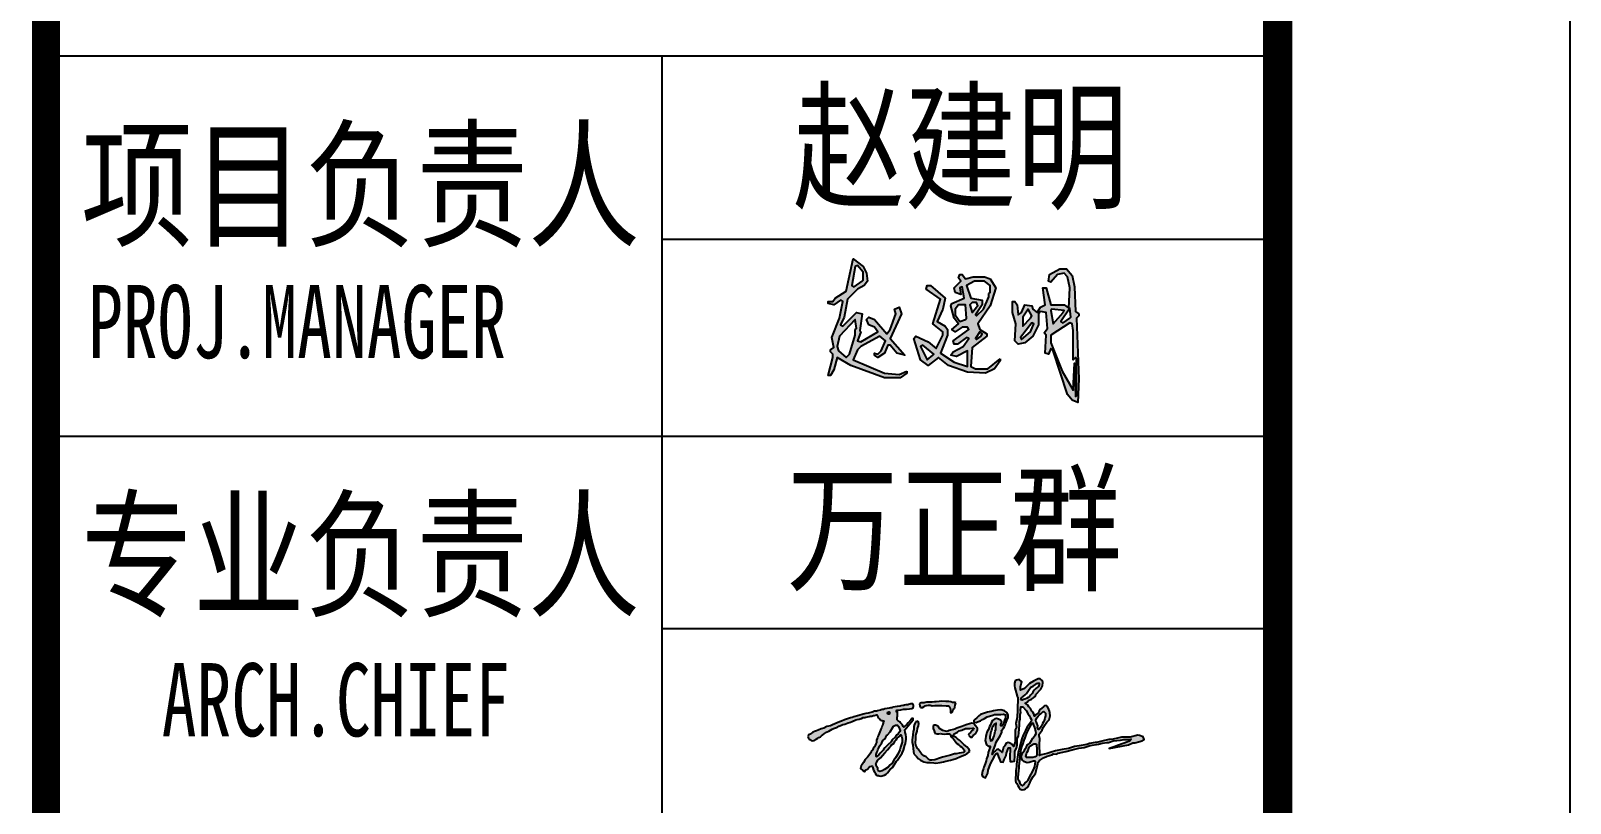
# Model space of a CAD drawing. Extents: x -266287 to 275962, y -324567 to 363765.
# Drawn here: x -161346 to -158715, y 146124 to 147444 of the extents above; entities that cross this region are included whole.
import ezdxf
from ezdxf.enums import TextEntityAlignment as Align

# ---------------------------------------------------------------- set-up
doc = ezdxf.new("R2010")
doc.units = 0
doc.header["$LTSCALE"] = 1000
doc.linetypes.add('LENGSHUI', pattern=[22, 20, -1, 0, -1])
doc.layers.get('0').update_dxf_attribs({"linetype": 'CONTINUOUS'})
for name, color, linetype in [('0-TK', 4, 'CONTINUOUS'), ('00签名', 7, 'LENGSHUI'), ('PUB_TITLE', 4, 'CONTINUOUS')]:
    doc.layers.add(name, color=color, linetype=linetype)
doc.styles.add('-黑体', font='simhei.ttf', dxfattribs={"width": 0.8})

# ---------------------------------------------------------------- blocks, each defined once
blk = doc.blocks.new('WZQ')
h = blk.add_hatch(color=256)
h.paths.add_polyline_path([(11296, 18321), (11272, 18339), (11273, 18447), (11289, 18516), (11289, 18568), (11289, 18629), (11283, 18671), (11257, 18685), (11245, 18715), (11245, 18745), (11261, 18767), (11293, 18771), (11349, 18773), (11435, 18791), (11561, 18811), (11689, 18819), (11822, 18829), (11930, 18849), (11992, 18879), (12014, 18944), (12003, 18996), (11994, 19030), (11983, 19051), (11962, 19062), (11912, 19056), (11892, 19049), (11839, 19041), (11790, 19023), (11759, 19017), (11723, 19015), (11670, 19005), (11608, 18994), (11569, 18986), (11530, 18975), (11443, 18958), (11427, 18954), (11386, 18954), (11295, 18936), (11271, 18932), (11185, 18915), (11086, 18898), (11047, 18882), (10977, 18871), (10907, 18860), (10823, 18851), (10717, 18827), (10661, 18801), (10599, 18795), (10557, 18778), (10531, 18769), (10455, 18748), (10386, 18735), (10352, 18727), (10220, 18723), (10188, 18691), (10156, 18687), (9976, 18643), (9864, 18619), (9744, 18595), (9543, 18527), (9327, 18471), (9251, 18447), (9179, 18423), (9047, 18387), (8903, 18335), (8771, 18279), (8682, 18243), (8370, 18105), (8273, 18069), (8111, 18040), (7978, 17955), (7864, 17931), (7723, 17875), (7642, 17846), (7553, 17814), (7488, 17778), (7415, 17729), (7371, 17693), (7294, 17664), (7270, 17604), (7261, 17577), (7268, 17542), (7284, 17516), (7295, 17492), (7317, 17467), (7344, 17448), (7412, 17404), (7468, 17395), (7523, 17404), (7639, 17467), (7711, 17515), (7749, 17540), (7826, 17577), (7867, 17620), (7928, 17657), (8002, 17721), (8056, 17762), (8120, 17791), (8204, 17834), (8280, 17872), (8357, 17917), (8417, 17939), (8546, 17985), (8611, 18021), (8657, 18044), (8765, 18093), (8838, 18128), (8916, 18142), (8992, 18171), (9068, 18202), (9170, 18233), (9246, 18258), (9412, 18333), (9471, 18351), (9562, 18372), (9615, 18385), (9669, 18400), (9745, 18435), (9826, 18448), (9865, 18458), (10017, 18479), (10065, 18496), (10130, 18494), (10162, 18519), (10205, 18535), (10244, 18535), (10340, 18562), (10358, 18568), (10396, 18495), (10411, 18465), (10442, 18423), (10466, 18393), (10478, 18371), (10502, 18345), (10536, 18325), (10589, 18304), (10605, 18299), (10649, 18293), (10668, 18293), (10651, 18221), (10645, 18183), (10633, 18146), (10626, 18118), (10614, 18091), (10602, 18059), (10580, 18011), (10567, 17978), (10536, 17911), (10520, 17864), (10465, 17722), (10431, 17648), (10412, 17581), (10393, 17533), (10372, 17496), (10348, 17421), (10345, 17344), (10340, 17312), (10308, 17253), (10284, 17179), (10249, 17128), (10200, 17049), (10167, 16978), (10134, 16936), (10110, 16894), (10077, 16833), (10049, 16786), (9941, 16654), (9842, 16560), (9753, 16419), (9701, 16330), (9654, 16269), (9645, 16208), (9631, 16147), (9734, 16053), (9800, 16010), (9838, 16034), (9870, 16085), (9936, 16123), (10016, 16203), (10059, 16236), (10124, 16259), (10162, 16259), (10186, 16175), (10214, 16081), (10251, 15996), (10280, 15944), (10331, 15869), (10360, 15836), (10435, 15836), (10468, 15818), (10538, 15808), (10703, 15850), (10778, 15897), (10844, 15959), (10938, 16085), (11065, 16189), (11098, 16236), (11145, 16306), (11173, 16363), (11249, 16476), (11291, 16518), (11385, 16659), (11498, 16837), (11559, 16974), (11620, 17195), (11649, 17275), (11672, 17472), (11672, 17557), (11658, 17674), (11634, 17773), (11611, 17886), (11987, 18332), (11987, 18389), (11926, 18389), (11893, 18337), (11762, 18201), (11710, 18130), (11639, 18069), (11573, 18013), (11545, 18039), (11507, 18108), (11485, 18141), (11430, 18202), (11388, 18251), (11355, 18271), (11309, 18304)])
h.paths.add_polyline_path([(10874, 18586), (10854, 18607), (10839, 18647), (10829, 18673), (10863, 18686), (10905, 18691), (10937, 18667), (10935, 18637), (10927, 18614), (10918, 18593)], flags=16)
h.paths.add_polyline_path([(11115, 18044), (11200, 18096), (11284, 18103), (11327, 18035), (11379, 17934), (11401, 17891), (11405, 17862), (11395, 17810), (11320, 17712), (11255, 17657), (11203, 17576), (11037, 17419), (10998, 17354), (10861, 17211), (10724, 17078), (10665, 17003), (10643, 16974), (10509, 16843), (10444, 16762), (10366, 16687), (10340, 16677), (10324, 16688), (10327, 16707), (10330, 16785), (10362, 16866), (10388, 16928), (10408, 16990), (10454, 17071), (10483, 17153), (10584, 17306), (10626, 17403), (10708, 17472), (10760, 17559), (10812, 17647), (10844, 17664), (10962, 17804), (11063, 17976)], flags=16)
h.paths.add_polyline_path([(11421, 17667), (11439, 17667), (11472, 17601), (11498, 17479), (11491, 17331), (11428, 17110), (11391, 16984), (11299, 16793), (11195, 16623), (11129, 16527), (11051, 16390), (10955, 16317), (10867, 16210), (10701, 16110), (10597, 16040), (10497, 16010), (10427, 16051), (10412, 16103), (10398, 16158), (10350, 16235), (10335, 16306), (10298, 16365), (10346, 16424), (10409, 16516), (10520, 16630), (10612, 16730), (10719, 16852), (10833, 16988), (10926, 17091), (10992, 17147), (11018, 17206), (11133, 17287), (11166, 17372), (11225, 17431), (11273, 17505), (11358, 17586)], flags=16)
h.paths.add_polyline_path([(12180, 17834), (12190, 17952), (12226, 18065), (12244, 18165), (12216, 18281), (12211, 18280), (12111, 18244), (12053, 18136), (12028, 18032), (12028, 17895), (11995, 17812), (11985, 17647), (11954, 17431), (11954, 17318), (11976, 17205), (11995, 17028), (12026, 16806), (12149, 16684), (12235, 16589), (12321, 16525), (12475, 16453), (12602, 16425), (12752, 16412), (12919, 16407), (13006, 16389), (13214, 16425), (13350, 16453), (13454, 16471), (13668, 16525), (13781, 16552), (13926, 16593), (14116, 16693), (14311, 16756), (14425, 16824), (14534, 16915), (14511, 17005), (14398, 17123), (14275, 17232), (14148, 17354), (14080, 17418), (13989, 17486), (13921, 17544), (13813, 17608), (13754, 17608), (13835, 17708), (13985, 17775), (14062, 17839), (14184, 17875), (14348, 17943), (14547, 17952), (14656, 17961), (14724, 17961), (14701, 17902), (14656, 17866), (14606, 17825), (14574, 17771), (14497, 17708), (14484, 17640), (14547, 17581), (14620, 17544), (14683, 17626), (14815, 17717), (14846, 17780), (14887, 17875), (14892, 17961), (14774, 18088), (14715, 18165), (14629, 18188), (14420, 18129), (14252, 18061), (14180, 18043), (13953, 17957), (13872, 17911), (13613, 17852), (13522, 17816), (13445, 17830), (13323, 17862), (13182, 17948), (13124, 18047), (13001, 18097), (12910, 18097), (12897, 18043), (12897, 17948), (12938, 17839), (12974, 17744), (13078, 17703), (13151, 17703), (13223, 17717), (13287, 17712), (13386, 17698), (13495, 17712), (13577, 17708), (13645, 17703), (13677, 17658), (13699, 17558), (13790, 17490), (13876, 17372), (13953, 17268), (14026, 17223), (14107, 17155), (14180, 17110), (14230, 17064), (14284, 16983), (14293, 16915), (14275, 16874), (14062, 16833), (13931, 16801), (13858, 16801), (13677, 16752), (13318, 16652), (13133, 16598), (13051, 16575), (12960, 16543), (12833, 16530), (12752, 16521), (12670, 16589), (12579, 16675), (12471, 16724), (12366, 16811), (12316, 16865), (12212, 17010), (12194, 17046), (12108, 17200), (12094, 17313), (12112, 17467), (12112, 17649), (12144, 17735)])
h.paths.add_polyline_path([(13906, 19102), (13861, 19120), (13760, 19117), (13689, 19138), (13596, 19167), (13519, 19164), (13457, 19161), (13252, 19173), (13165, 19164), (13028, 19141), (12945, 19141), (12853, 19129), (12722, 19126), (12594, 19126), (12529, 19114), (12484, 19099), (12428, 19093), (12359, 19093), (12312, 19079), (12273, 19062), (12290, 18957), (12317, 18896), (12417, 18896), (12484, 18940), (12528, 18962), (12583, 18974), (12667, 19001), (12750, 19001), (12844, 18968), (12966, 18974), (13127, 18974), (13282, 18974), (13476, 18968), (13598, 18968), (13642, 18907), (13670, 18785), (13675, 18691), (13675, 18658), (13682, 18631), (13735, 18667), (13771, 18714), (13795, 18799), (13850, 18852), (13870, 18906), (13882, 19001)])
h.paths.add_polyline_path([(16098, 18038), (16129, 18100), (16150, 18163), (16197, 18303), (16266, 18420), (16256, 18554), (16209, 18671), (16092, 18741), (15931, 18781), (15780, 18771), (15606, 18741), (15495, 18714), (15408, 18694), (15328, 18678), (15247, 18651), (15013, 18580), (14949, 18510), (14852, 18426), (14758, 18346), (14721, 18314), (14717, 18259), (14747, 18229), (14824, 18211), (14884, 18250), (15017, 18293), (15112, 18357), (15202, 18391), (15322, 18469), (15579, 18550), (15656, 18571), (15836, 18576), (15939, 18576), (16051, 18597), (16137, 18567), (16137, 18430), (16094, 18323), (16051, 18156), (15991, 18070), (15939, 18061), (15927, 18134), (15961, 18199), (15978, 18233), (15918, 18314), (15832, 18361), (15742, 18396), (15661, 18374), (15562, 18306), (15519, 18233), (15463, 18113), (15429, 18040), (15377, 17907), (15309, 17779), (15253, 17581), (15232, 17414), (15296, 17213), (15360, 17149), (15450, 17157), (15455, 17114), (15371, 16861), (15356, 16740), (15288, 16589), (15273, 16498), (15227, 16362), (15167, 16203), (15159, 16143), (15106, 16022), (15076, 15871), (15121, 15788), (15250, 15735), (15295, 15818), (15348, 15946), (15371, 16067), (15424, 16234), (15484, 16385), (15560, 16521), (15613, 16627), (15651, 16717), (15711, 16808), (15764, 16838), (15832, 16672), (15870, 16566), (15923, 16453), (16044, 16438), (16089, 16559), (16173, 16732), (16195, 16838), (16271, 17080), (16347, 17080), (16347, 16967), (16339, 16740), (16339, 16619), (16347, 16460), (16452, 16460), (16543, 16483), (16558, 16717), (16558, 16853), (16566, 16929), (16634, 17057), (16672, 17216), (16672, 17299), (16672, 17495), (16725, 17601), (16747, 17745), (16760, 17911), (16769, 18101), (16769, 18261), (16799, 18368), (16803, 18475), (16803, 18572), (16833, 18669), (16818, 18752), (16828, 18927), (16927, 18921), (17067, 18761), (17147, 18621), (17214, 18535), (17257, 18437), (17300, 18370), (17317, 18350), (17317, 18321), (17291, 18255), (17187, 18107), (17111, 18028), (17039, 17854), (16936, 17648), (16881, 17489), (16802, 17216), (16737, 16974), (16706, 16876), (16718, 16832), (16701, 16760), (16690, 16659), (16667, 16570), (16651, 16448), (16645, 16342), (16634, 16237), (16612, 16053), (16606, 15870), (16595, 15736), (16595, 15597), (16601, 15541), (16651, 15469), (16701, 15380), (16745, 15313), (16807, 15219), (16896, 15191), (16985, 15202), (17035, 15241), (17118, 15297), (17180, 15375), (17230, 15491), (17252, 15536), (17308, 15675), (17391, 15792), (17486, 15931), (17519, 16048), (17553, 16181), (17592, 16337), (17619, 16437), (17669, 16509), (17855, 16627), (18010, 16697), (18220, 16760), (18297, 16802), (18444, 16795), (18514, 16837), (18851, 16914), (19140, 16985), (19438, 17056), (19679, 17098), (19955, 17176), (20330, 17247), (20486, 17282), (20706, 17324), (20769, 17324), (20986, 17388), (21315, 17424), (21457, 17459), (21612, 17459), (21789, 17473), (21747, 17402), (21669, 17360), (21485, 17289), (21173, 17183), (21032, 17126), (20805, 17048), (21676, 17218), (21867, 17303), (21952, 17303), (22186, 17367), (22271, 17388), (22370, 17459), (22328, 17565), (22165, 17629), (22087, 17650), (21740, 17551), (21534, 17551), (21363, 17550), (21173, 17508), (20982, 17473), (20840, 17452), (20784, 17445), (20479, 17381), (20238, 17324), (20175, 17324), (19912, 17268), (19792, 17225), (19452, 17169), (19240, 17133), (18978, 17048), (18687, 16999), (18397, 16942), (18198, 16879), (18021, 16829), (17745, 16758), (17667, 16737), (17681, 16886), (17674, 17112), (17674, 17232), (17688, 17480), (17660, 17615), (17653, 17692), (17788, 17870), (17839, 17984), (17902, 18086), (18004, 18228), (18101, 18330), (18152, 18523), (18141, 18652), (18119, 18725), (18079, 18849), (18021, 18944), (17966, 18984), (17915, 18969), (17875, 18951), (17845, 18915), (17718, 18813), (17659, 18736), (17641, 18670), (17520, 18583), (17477, 18513), (17447, 18495), (17414, 18601), (17371, 18674), (17334, 18725), (17298, 18783), (17265, 18842), (17199, 18926), (17141, 18999), (17075, 19053), (17031, 19086), (17130, 19148), (17170, 19199), (17305, 19265), (17407, 19331), (17487, 19407), (17502, 19473), (17737, 19711), (17801, 19871), (17824, 20009), (17812, 20089), (17697, 20181), (17606, 20181), (17525, 20135), (17405, 20072), (17227, 19974), (17066, 19820), (16992, 19745), (16894, 19699), (16825, 19671), (16814, 19825), (16843, 19951), (16871, 20049), (16751, 20146), (16636, 20123), (16579, 20095), (16550, 19986), (16550, 19871), (16556, 19768), (16596, 19665), (16665, 19407), (16705, 19350), (16688, 18776), (16665, 18450), (16613, 18175), (16642, 18008), (16585, 17888), (16585, 17716), (16585, 17493), (16573, 17349), (16533, 17212), (16504, 17143), (16424, 17235), (16378, 17275), (16258, 17315), (16158, 17276), (16110, 17171), (16053, 17114), (16012, 16928), (15988, 16863), (15923, 16936), (15826, 17017), (15745, 16985), (15680, 16928), (15591, 16863), (15542, 16782), (15607, 16985), (15680, 17179), (15729, 17333), (15769, 17406), (15899, 17617), (15972, 17787), (15967, 17855), (16051, 17954)])
h.paths.add_polyline_path([(15710, 17994), (15702, 17894), (15679, 17829), (15663, 17749), (15644, 17676), (15629, 17611), (15602, 17546), (15587, 17499), (15560, 17415), (15475, 17388), (15464, 17434), (15445, 17519), (15445, 17580), (15456, 17626), (15475, 17733), (15491, 17795), (15514, 17860), (15529, 17937), (15548, 17987), (15568, 18036), (15594, 18075), (15629, 18125), (15690, 18155), (15721, 18182), (15721, 18148), (15710, 18063)], flags=16)
h.paths.add_polyline_path([(17009, 17527), (17044, 17615), (17092, 17738), (17229, 18006), (17295, 18137), (17387, 18190), (17422, 18089), (17457, 17997), (17484, 17918), (17501, 17821), (17519, 17729), (17479, 17650), (17378, 17505), (17308, 17400), (17233, 17290), (17136, 17224), (17088, 17123), (17031, 17035), (16996, 16965), (16908, 16846), (16851, 16675), (16899, 16539), (16996, 16451), (17119, 16399), (17211, 16412), (17303, 16442), (17404, 16478), (17494, 16473), (17491, 16427), (17484, 16360), (17456, 16242), (17438, 16161), (17388, 16065), (17301, 15891), (17240, 15786), (17163, 15620), (17108, 15565), (17019, 15493), (16958, 15421), (16903, 15371), (16842, 15421), (16786, 15493), (16759, 15587), (16698, 15681), (16703, 15759), (16723, 16043), (16741, 16166), (16736, 16254), (16789, 16640), (16785, 16754), (16824, 16873), (16824, 16952), (16868, 17119), (16921, 17277), (16961, 17417)], flags=16)
h.paths.add_polyline_path([(16830, 19236), (16863, 19328), (16930, 19391), (17023, 19466), (17086, 19521), (17119, 19567), (17182, 19655), (17283, 19802), (17388, 19852), (17489, 19928), (17556, 19966), (17590, 19987), (17657, 19987), (17657, 19911), (17623, 19840), (17585, 19806), (17510, 19747), (17426, 19672), (17376, 19584), (17338, 19521), (17266, 19441), (17220, 19391), (17166, 19340), (17082, 19299), (17019, 19265), (16947, 19244), (16897, 19215)], flags=16)
h.paths.add_polyline_path([(17237, 17145), (17369, 17220), (17418, 17259), (17497, 17250), (17541, 17237), (17541, 17154), (17558, 17070), (17558, 16987), (17558, 16899), (17558, 16816), (17545, 16767), (17527, 16710), (17484, 16666), (17369, 16640), (17207, 16640), (17088, 16640), (17057, 16684), (17084, 16816), (17119, 16877), (17163, 16965), (17198, 17066)], flags=16)
h.paths.add_polyline_path([(17523, 18232), (17512, 18320), (17559, 18429), (17606, 18501), (17663, 18548), (17751, 18626), (17818, 18693), (17865, 18714), (17937, 18631), (17937, 18522), (17922, 18470), (17911, 18403), (17880, 18310), (17844, 18242), (17808, 18170), (17787, 18097), (17751, 18040), (17673, 17937), (17621, 17905), (17582, 17970), (17595, 18071), (17548, 18180)], flags=16)
for p, q in [((12312, 19079), (12273, 19062)), ((12273, 19062), (12290, 18957)), ((12290, 18957), (12317, 18896)), ((12359, 19093), (12312, 19079)), ((12317, 18896), (12417, 18896)), ((12428, 19093), (12359, 19093)), ((12417, 18896), (12484, 18940)), ((12484, 19099), (12428, 19093)), ((12529, 19114), (12484, 19099)), ((12484, 18940), (12528, 18962)), ((12528, 18962), (12583, 18974)), ((12594, 19126), (12529, 19114)), ((12583, 18974), (12667, 19001)), ((12722, 19126), (12594, 19126)), ((12667, 19001), (12750, 19001)), ((12853, 19129), (12722, 19126)), ((12750, 19001), (12844, 18968)), ((12844, 18968), (12966, 18974)), ((12945, 19141), (12853, 19129)), ((13028, 19141), (12945, 19141)), ((12966, 18974), (13127, 18974)), ((13165, 19164), (13028, 19141)), ((13127, 18974), (13282, 18974)), ((13252, 19173), (13165, 19164)), ((13457, 19161), (13252, 19173)), ((13282, 18974), (13476, 18968)), ((13519, 19164), (13457, 19161)), ((13476, 18968), (13598, 18968)), ((13596, 19167), (13519, 19164)), ((13689, 19138), (13596, 19167)), ((13598, 18968), (13642, 18907)), ((13642, 18907), (13670, 18785)), ((13670, 18785), (13675, 18691)), ((13675, 18691), (13675, 18658)), ((13760, 19117), (13689, 19138)), ((13735, 18667), (13771, 18714)), ((13861, 19120), (13760, 19117)), ((13771, 18714), (13795, 18799)), ((13795, 18799), (13850, 18852)), ((13850, 18852), (13870, 18906)), ((13906, 19102), (13861, 19120)), ((13870, 18906), (13882, 19001)), ((13882, 19001), (13906, 19102)), ((12053, 18136), (12028, 18032)), ((12028, 18032), (12028, 17895)), ((12111, 18244), (12053, 18136)), ((12211, 18280), (12111, 18244)), ((12190, 17952), (12226, 18065)), ((12244, 18165), (12216, 18281)), ((12226, 18065), (12244, 18165)), ((12910, 18097), (12897, 18043)), ((12897, 18043), (12897, 17948)), ((13001, 18097), (12910, 18097)), ((13124, 18047), (13001, 18097)), ((13182, 17948), (13124, 18047)), ((13675, 18658), (13682, 18631)), ((13682, 18631), (13735, 18667)), ((14180, 18043), (13953, 17957)), ((14252, 18061), (14180, 18043)), ((14420, 18129), (14252, 18061)), ((14629, 18188), (14420, 18129)), ((14715, 18165), (14629, 18188)), ((14774, 18088), (14715, 18165)), ((14715, 18165), (14715, 18165)), ((14892, 17961), (14774, 18088)), ((11985, 17647), (11954, 17431)), ((11954, 17431), (11954, 17318)), ((11954, 17318), (11976, 17205)), ((11995, 17812), (11985, 17647)), ((12028, 17895), (11995, 17812)), ((12094, 17313), (12112, 17467)), ((12108, 17200), (12094, 17313)), ((12112, 17649), (12144, 17735)), ((12112, 17467), (12112, 17649)), ((12144, 17735), (12180, 17834)), ((12180, 17834), (12190, 17952)), ((12897, 17948), (12938, 17839)), ((12938, 17839), (12974, 17744)), ((12974, 17744), (13078, 17703)), ((13078, 17703), (13151, 17703)), ((13151, 17703), (13223, 17717)), ((13323, 17862), (13182, 17948)), ((13223, 17717), (13287, 17712)), ((13287, 17712), (13386, 17698)), ((13445, 17830), (13323, 17862)), ((13386, 17698), (13495, 17712)), ((13522, 17816), (13445, 17830)), ((13495, 17712), (13577, 17708)), ((13613, 17852), (13522, 17816)), ((13577, 17708), (13645, 17703)), ((13872, 17911), (13613, 17852)), ((13645, 17703), (13677, 17658)), ((13677, 17658), (13699, 17558)), ((13699, 17558), (13790, 17490)), ((13754, 17608), (13835, 17708)), ((13813, 17608), (13754, 17608)), ((13790, 17490), (13876, 17372)), ((13921, 17544), (13813, 17608)), ((13835, 17708), (13985, 17775)), ((13953, 17957), (13872, 17911)), ((13876, 17372), (13953, 17268)), ((13989, 17486), (13921, 17544)), ((13985, 17775), (14062, 17839)), ((14080, 17418), (13989, 17486)), ((14062, 17839), (14184, 17875)), ((14148, 17354), (14080, 17418)), ((14275, 17232), (14148, 17354)), ((14184, 17875), (14348, 17943)), ((14348, 17943), (14547, 17952)), ((14497, 17708), (14484, 17640)), ((14484, 17640), (14547, 17581)), ((14574, 17771), (14497, 17708)), ((14547, 17952), (14656, 17961)), ((14547, 17581), (14620, 17544)), ((14606, 17825), (14574, 17771)), ((14574, 17771), (14574, 17771)), ((14656, 17866), (14606, 17825)), ((14620, 17544), (14683, 17626)), ((14656, 17961), (14724, 17961)), ((14701, 17902), (14656, 17866)), ((14683, 17626), (14815, 17717)), ((14724, 17961), (14701, 17902)), ((14815, 17717), (14846, 17780)), ((14846, 17780), (14887, 17875)), ((14887, 17875), (14892, 17961)), ((11976, 17205), (11995, 17028)), ((11995, 17028), (12026, 16806)), ((12026, 16806), (12149, 16684)), ((12194, 17046), (12108, 17200)), ((12149, 16684), (12235, 16589)), ((12212, 17010), (12194, 17046)), ((12316, 16865), (12212, 17010)), ((12366, 16811), (12316, 16865)), ((12471, 16724), (12366, 16811)), ((12579, 16675), (12471, 16724)), ((12670, 16589), (12579, 16675)), ((13318, 16652), (13133, 16598)), ((13677, 16752), (13318, 16652)), ((13858, 16801), (13677, 16752)), ((13931, 16801), (13858, 16801)), ((13858, 16801), (13858, 16801)), ((13926, 16593), (14116, 16693)), ((14062, 16833), (13931, 16801)), ((13953, 17268), (14026, 17223)), ((14026, 17223), (14107, 17155)), ((14275, 16874), (14062, 16833)), ((14107, 17155), (14180, 17110)), ((14116, 16693), (14311, 16756)), ((14180, 17110), (14230, 17064)), ((14230, 17064), (14284, 16983)), ((14398, 17123), (14275, 17232)), ((14293, 16915), (14275, 16874)), ((14284, 16983), (14293, 16915)), ((14311, 16756), (14425, 16824)), ((14511, 17005), (14398, 17123)), ((14425, 16824), (14534, 16915)), ((14534, 16915), (14511, 17005)), ((12235, 16589), (12321, 16525)), ((12321, 16525), (12475, 16453)), ((12475, 16453), (12602, 16425)), ((12602, 16425), (12752, 16412)), ((12752, 16521), (12670, 16589)), ((12833, 16530), (12752, 16521)), ((12752, 16412), (12919, 16407)), ((12960, 16543), (12833, 16530)), ((12919, 16407), (13006, 16389)), ((13051, 16575), (12960, 16543)), ((13006, 16389), (13214, 16425)), ((13133, 16598), (13051, 16575)), ((13214, 16425), (13350, 16453)), ((13350, 16453), (13454, 16471)), ((13454, 16471), (13668, 16525)), ((13668, 16525), (13781, 16552)), ((13781, 16552), (13926, 16593))]:
    blk.add_line(p, q)
for points in [[(14721, 18314), (14717, 18259), (14747, 18229), (14824, 18211), (14884, 18250), (15017, 18293), (15112, 18357), (15202, 18391), (15322, 18469), (15579, 18550), (15656, 18571), (15836, 18576), (15939, 18576), (16051, 18597), (16137, 18567), (16137, 18430), (16094, 18323), (16051, 18156), (15991, 18070), (15939, 18061), (15927, 18134), (15961, 18199), (15978, 18233), (15918, 18314), (15832, 18361), (15742, 18396), (15661, 18374), (15562, 18306), (15519, 18233), (15463, 18113), (15429, 18040), (15377, 17907), (15309, 17779), (15253, 17581), (15232, 17414), (15296, 17213), (15360, 17149), (15450, 17157), (15455, 17114), (15371, 16861), (15356, 16740), (15288, 16589), (15273, 16498), (15227, 16362), (15167, 16203), (15159, 16143), (15106, 16022), (15076, 15871), (15121, 15788), (15250, 15735), (15295, 15818), (15348, 15946), (15371, 16067), (15424, 16234), (15484, 16385), (15560, 16521), (15613, 16627), (15651, 16717), (15711, 16808), (15764, 16838), (15832, 16672), (15870, 16566), (15923, 16453), (16044, 16438), (16089, 16559), (16173, 16732), (16195, 16838), (16271, 17080), (16347, 17080), (16347, 16967), (16339, 16740), (16339, 16619), (16347, 16460), (16452, 16460), (16543, 16483), (16543, 16483), (16558, 16717), (16558, 16853), (16566, 16929), (16634, 17057), (16672, 17216), (16672, 17299), (16672, 17495), (16725, 17601), (16747, 17745), (16760, 17911), (16769, 18101), (16769, 18261), (16799, 18368), (16803, 18475), (16803, 18572), (16833, 18669), (16818, 18752), (16828, 18927), (16927, 18921), (17067, 18761), (17147, 18621), (17214, 18535), (17257, 18437), (17300, 18370), (17300, 18370), (17300, 18370), (17317, 18350), (17317, 18321), (17291, 18255), (17187, 18107), (17111, 18028), (17039, 17854), (16936, 17648), (16881, 17489), (16802, 17216), (16737, 16974), (16706, 16876), (16718, 16832), (16701, 16760), (16690, 16659), (16667, 16570), (16651, 16448), (16645, 16342), (16634, 16237), (16612, 16053), (16612, 16053), (16606, 15870), (16595, 15736), (16595, 15597), (16601, 15541), (16651, 15469), (16701, 15380), (16745, 15313), (16807, 15219), (16896, 15191), (16985, 15202), (17035, 15241), (17118, 15297), (17180, 15375), (17230, 15491), (17252, 15536), (17308, 15675), (17391, 15792), (17486, 15931), (17519, 16048), (17553, 16181), (17592, 16337), (17619, 16437), (17669, 16509), (17855, 16627), (18010, 16697), (18220, 16760), (18297, 16802), (18444, 16795), (18514, 16837), (18851, 16914), (19140, 16985), (19438, 17056), (19679, 17098), (19955, 17176), (20330, 17247), (20486, 17282), (20706, 17324), (20769, 17324), (20986, 17388), (21315, 17424), (21457, 17459), (21612, 17459), (21612, 17459), (21789, 17473), (21789, 17473), (21789, 17473), (21747, 17402), (21669, 17360), (21485, 17289), (21173, 17183), (21032, 17126), (20805, 17048), (20805, 17048), (21676, 17218), (21867, 17303), (21952, 17303), (22186, 17367), (22271, 17388), (22370, 17459), (22328, 17565), (22328, 17565), (22165, 17629), (22087, 17650), (21740, 17551), (21534, 17551), (21363, 17550), (21173, 17508), (20982, 17473), (20840, 17452), (20784, 17445), (20479, 17381), (20238, 17324), (20175, 17324), (19912, 17268), (19792, 17225), (19452, 17169), (19240, 17133), (18978, 17048), (18687, 16999), (18397, 16942), (18198, 16879), (18021, 16829), (17745, 16758), (17667, 16737), (17681, 16886), (17674, 17112), (17674, 17232), (17688, 17480), (17660, 17615), (17653, 17692), (17788, 17870), (17839, 17984), (17902, 18086), (18004, 18228), (18101, 18330), (18152, 18523), (18141, 18652), (18119, 18725), (18079, 18849), (18021, 18944), (17966, 18984), (17915, 18969), (17875, 18951), (17845, 18915), (17718, 18813), (17659, 18736), (17641, 18670), (17520, 18583), (17477, 18513), (17447, 18495), (17414, 18601), (17371, 18674), (17334, 18725), (17298, 18783), (17265, 18842), (17199, 18926), (17141, 18999), (17075, 19053), (17031, 19086), (17130, 19148), (17170, 19199), (17305, 19265), (17407, 19331), (17487, 19407), (17502, 19473), (17737, 19711), (17801, 19871), (17824, 20009), (17812, 20089), (17697, 20181), (17606, 20181), (17525, 20135), (17405, 20072), (17227, 19974), (17066, 19820), (16992, 19745), (16894, 19699), (16825, 19671), (16814, 19825), (16843, 19951), (16871, 20049), (16751, 20146), (16636, 20123), (16579, 20095), (16550, 19986), (16550, 19871), (16556, 19768), (16596, 19665), (16665, 19407), (16705, 19350), (16688, 18776), (16665, 18450), (16613, 18175), (16642, 18008), (16585, 17888), (16585, 17716), (16585, 17493), (16573, 17349), (16533, 17212), (16504, 17143), (16424, 17235), (16378, 17275), (16258, 17315), (16158, 17276), (16110, 17171), (16053, 17114), (16012, 16928), (15988, 16863), (15923, 16936), (15923, 16936), (15826, 17017), (15745, 16985), (15680, 16928), (15591, 16863), (15542, 16782), (15607, 16985), (15680, 17179), (15729, 17333), (15769, 17406), (15899, 17617), (15972, 17787), (15967, 17855), (16051, 17954), (16098, 18038), (16129, 18100), (16150, 18163), (16197, 18303), (16266, 18420), (16256, 18554), (16209, 18671), (16092, 18741), (15931, 18781), (15780, 18771), (15606, 18741), (15495, 18714), (15408, 18694), (15328, 18678), (15247, 18651), (15013, 18580), (14949, 18510), (14852, 18426), (14758, 18346), (14721, 18314)], [(16830, 19236), (16863, 19328), (16930, 19391), (17023, 19466), (17086, 19521), (17119, 19567), (17182, 19655), (17283, 19802), (17388, 19852), (17489, 19928), (17556, 19966), (17590, 19987), (17657, 19987), (17657, 19911), (17623, 19840), (17585, 19806), (17510, 19747), (17426, 19672), (17376, 19584), (17338, 19521), (17266, 19441), (17220, 19391), (17166, 19340), (17082, 19299), (17019, 19265), (16947, 19244), (16897, 19215), (16830, 19236)], [(7261, 17577), (7268, 17542), (7284, 17516), (7295, 17492), (7317, 17467), (7344, 17448), (7412, 17404), (7468, 17395), (7523, 17404), (7639, 17467), (7711, 17515), (7749, 17540), (7826, 17577), (7867, 17620), (7928, 17657), (8002, 17721), (8056, 17762), (8120, 17791), (8204, 17834), (8280, 17872), (8357, 17917), (8417, 17939), (8546, 17985), (8611, 18021), (8657, 18044), (8765, 18093), (8838, 18128), (8916, 18142), (8992, 18171), (9068, 18202), (9170, 18233), (9246, 18258), (9412, 18333), (9471, 18351), (9562, 18372), (9615, 18385), (9669, 18400), (9745, 18435), (9826, 18448), (9865, 18458), (10017, 18479), (10065, 18496), (10130, 18494), (10162, 18519), (10205, 18535), (10244, 18535), (10340, 18562), (10358, 18568), (10396, 18495), (10411, 18465), (10442, 18423), (10466, 18393), (10478, 18371), (10502, 18345), (10536, 18325), (10589, 18304), (10605, 18299), (10649, 18293), (10668, 18293), (10651, 18221), (10645, 18183), (10633, 18146), (10626, 18118), (10614, 18091), (10602, 18059), (10580, 18011), (10567, 17978), (10536, 17911), (10520, 17864), (10465, 17722), (10431, 17648), (10412, 17581), (10393, 17533), (10372, 17496), (10348, 17421), (10345, 17344), (10340, 17312), (10308, 17253), (10284, 17179), (10249, 17128), (10200, 17049), (10167, 16978), (10134, 16936), (10110, 16894), (10077, 16833), (10049, 16786), (9941, 16654), (9842, 16560), (9753, 16419), (9701, 16330), (9654, 16269), (9645, 16208), (9631, 16147), (9734, 16053), (9800, 16010), (9838, 16034), (9870, 16085), (9936, 16123), (10016, 16203), (10059, 16236), (10124, 16259), (10162, 16259), (10186, 16175), (10214, 16081), (10251, 15996), (10280, 15944), (10331, 15869), (10360, 15836), (10435, 15836), (10468, 15818), (10538, 15808), (10703, 15850), (10778, 15897), (10844, 15959), (10938, 16085), (11065, 16189), (11098, 16236), (11145, 16306), (11173, 16363), (11249, 16476), (11291, 16518), (11385, 16659), (11498, 16837), (11559, 16974), (11620, 17195), (11649, 17275), (11672, 17472), (11672, 17557), (11658, 17674), (11634, 17773), (11611, 17886), (11987, 18332), (11987, 18389), (11926, 18389), (11893, 18337), (11762, 18201), (11710, 18130), (11710, 18130), (11639, 18069), (11573, 18013), (11545, 18039), (11507, 18108), (11485, 18141), (11430, 18202), (11388, 18251), (11355, 18271), (11309, 18304), (11296, 18321), (11272, 18339), (11273, 18447), (11289, 18516), (11289, 18568), (11289, 18629), (11283, 18671), (11257, 18685), (11245, 18715), (11245, 18745), (11261, 18767), (11293, 18771), (11349, 18773), (11435, 18791), (11561, 18811), (11689, 18819), (11689, 18819), (11822, 18829), (11930, 18849), (11992, 18879), (12014, 18944), (12003, 18996), (11994, 19030), (11983, 19051), (11962, 19062), (11912, 19056), (11892, 19049), (11839, 19041), (11790, 19023), (11759, 19017), (11723, 19015), (11670, 19005), (11608, 18994), (11569, 18986), (11530, 18975), (11443, 18958), (11427, 18954), (11386, 18954), (11295, 18936), (11271, 18932), (11185, 18915), (11086, 18898), (11047, 18882), (10977, 18871), (10907, 18860), (10823, 18851), (10717, 18827), (10661, 18801), (10599, 18795), (10557, 18778), (10531, 18769), (10455, 18748), (10386, 18735), (10352, 18727), (10220, 18723), (10188, 18691), (10156, 18687), (9976, 18643), (9864, 18619), (9744, 18595), (9543, 18527), (9327, 18471), (9251, 18447), (9179, 18423), (9047, 18387), (8903, 18335), (8771, 18279), (8682, 18243), (8370, 18105), (8273, 18069), (8273, 18069), (8111, 18040), (7978, 17955), (7864, 17931), (7723, 17875), (7642, 17846), (7553, 17814), (7488, 17778), (7415, 17729), (7371, 17693), (7294, 17664), (7270, 17604), (7261, 17577)], [(10829, 18673), (10863, 18686), (10905, 18691), (10905, 18691), (10937, 18667), (10935, 18637), (10927, 18614), (10918, 18593), (10918, 18593), (10874, 18586), (10854, 18607), (10839, 18647), (10829, 18673)], [(17512, 18320), (17559, 18429), (17606, 18501), (17663, 18548), (17751, 18626), (17818, 18693), (17865, 18714), (17865, 18714), (17937, 18631), (17937, 18631), (17937, 18522), (17922, 18470), (17911, 18403), (17880, 18310), (17844, 18242), (17808, 18170), (17787, 18097), (17751, 18040), (17751, 18040), (17673, 17937), (17673, 17937), (17621, 17905), (17582, 17970), (17595, 18071), (17548, 18180), (17523, 18232), (17512, 18320), (17512, 18320)], [(10327, 16707), (10330, 16785), (10362, 16866), (10388, 16928), (10408, 16990), (10454, 17071), (10483, 17153), (10584, 17306), (10626, 17403), (10708, 17472), (10760, 17559), (10812, 17647), (10844, 17664), (10962, 17804), (11063, 17976), (11115, 18044), (11200, 18096), (11284, 18103), (11327, 18035), (11379, 17934), (11401, 17891), (11405, 17862), (11395, 17810), (11320, 17712), (11255, 17657), (11203, 17576), (11037, 17419), (10998, 17354), (10861, 17211), (10724, 17078), (10665, 17003), (10643, 16974), (10509, 16843), (10444, 16762), (10366, 16687), (10340, 16677), (10324, 16688), (10327, 16707)], [(15690, 18155), (15629, 18125), (15594, 18075), (15568, 18036), (15548, 17987), (15529, 17937), (15514, 17860), (15491, 17795), (15475, 17733), (15456, 17626), (15445, 17580), (15445, 17519), (15464, 17434), (15475, 17388), (15560, 17415), (15560, 17415), (15587, 17499), (15602, 17546), (15629, 17611), (15644, 17676), (15663, 17749), (15679, 17829), (15702, 17894), (15710, 17994), (15710, 18063), (15721, 18148), (15721, 18182), (15690, 18155)], [(17494, 16473), (17404, 16478), (17303, 16442), (17211, 16412), (17119, 16399), (16996, 16451), (16899, 16539), (16851, 16675), (16908, 16846), (16996, 16965), (17031, 17035), (17088, 17123), (17136, 17224), (17233, 17290), (17308, 17400), (17378, 17505), (17479, 17650), (17519, 17729), (17501, 17821), (17484, 17918), (17457, 17997), (17422, 18089), (17387, 18190), (17387, 18190), (17295, 18137), (17229, 18006), (17092, 17738), (17044, 17615), (17009, 17527), (16961, 17417), (16921, 17277), (16868, 17119), (16824, 16952), (16824, 16873), (16785, 16754), (16789, 16640), (16736, 16254), (16741, 16166), (16723, 16043), (16703, 15759), (16698, 15681), (16759, 15587), (16786, 15493), (16842, 15421), (16842, 15421), (16903, 15371), (16958, 15421), (17019, 15493), (17108, 15565), (17163, 15620), (17240, 15786), (17301, 15891), (17388, 16065), (17438, 16161), (17456, 16242), (17484, 16360), (17491, 16427), (17494, 16473)], [(10298, 16365), (10346, 16424), (10409, 16516), (10520, 16630), (10612, 16730), (10719, 16852), (10833, 16988), (10926, 17091), (10992, 17147), (11018, 17206), (11133, 17287), (11166, 17372), (11225, 17431), (11273, 17505), (11358, 17586), (11421, 17667), (11439, 17667), (11472, 17601), (11498, 17479), (11491, 17331), (11428, 17110), (11391, 16984), (11299, 16793), (11195, 16623), (11129, 16527), (11051, 16390), (10955, 16317), (10867, 16210), (10701, 16110), (10597, 16040), (10497, 16010), (10427, 16051), (10412, 16103), (10398, 16158), (10350, 16235), (10335, 16306), (10298, 16365)], [(17418, 17259), (17497, 17250), (17541, 17237), (17541, 17154), (17558, 17070), (17558, 16987), (17558, 16899), (17558, 16816), (17545, 16767), (17527, 16710), (17484, 16666), (17369, 16640), (17207, 16640), (17088, 16640), (17057, 16684), (17084, 16816), (17119, 16877), (17163, 16965), (17198, 17066), (17237, 17145), (17369, 17220), (17418, 17259)]]:
    blk.add_lwpolyline(points)

msp = doc.modelspace()

# ---------------------------------------------------------------- hatches: boundary and pattern name
at = {"layer": '00签名', "linetype": 'Continuous'}
h = msp.add_hatch(color=256, dxfattribs=at)
h.paths.add_polyline_path([(-159933.09977, 147002.91217), (-159921.57977, 147008.67217), (-159915.82034, 147016.35255), (-159917.74015, 147029.79236), (-159923.50015, 147041.31236), (-159940.78015, 147054.75217), (-159952.30015, 146999.07255), (-159971.49996, 146987.55255), (-159975.34015, 146981.79255), (-159983.01996, 146981.79255), (-159983.01996, 146977.95236), (-159973.41977, 146976.03255), (-159961.89977, 146983.71236), (-159958.06015, 146981.79255), (-159963.82015, 146952.99255), (-159977.25996, 146920.35236), (-159973.41977, 146903.07236), (-159979.18034, 146899.23217), (-159979.18034, 146895.39255), (-159975.34015, 146891.55236), (-159975.34015, 146885.79236), (-159983.01996, 146855.07255), (-159979.18034, 146855.07255), (-159973.41977, 146864.67217), (-159967.66034, 146885.79236), (-159944.61977, 146872.35255), (-159887.01977, 146851.23236), (-159860.14015, 146851.23236), (-159848.62015, 146858.91217), (-159848.62015, 146862.75236), (-159862.05996, 146856.99236), (-159887.01977, 146858.91217), (-159940.78015, 146881.95217), (-159933.09977, 146899.23217), (-159927.34034, 146904.99217), (-159894.70015, 146922.27217), (-159885.09996, 146914.59236), (-159892.78034, 146897.31236), (-159898.53977, 146891.55236), (-159904.30034, 146893.47217), (-159904.30034, 146889.63255), (-159898.53977, 146885.79236), (-159887.01977, 146893.47217), (-159881.26034, 146906.91255), (-159877.42015, 146906.91255), (-159865.90015, 146893.47217), (-159852.45977, 146889.63255), (-159877.42015, 146918.43255), (-159858.22034, 146960.67236), (-159862.05996, 146972.19236), (-159869.74034, 146968.35217), (-159867.81996, 146960.67236), (-159877.42015, 146933.79217), (-159883.18015, 146926.11236), (-159904.30034, 146951.07217), (-159913.89996, 146954.91236), (-159917.74015, 146951.07217), (-159913.89996, 146941.47255), (-159904.30034, 146937.63236), (-159898.53977, 146929.95255), (-159927.34034, 146912.67255), (-159933.09977, 146914.59236), (-159927.34034, 146929.95255), (-159929.26015, 146931.87236), (-159925.41996, 146960.67236), (-159935.02015, 146962.59217), (-159958.06015, 146939.55217), (-159961.89977, 146941.47255), (-159956.13977, 146954.91236), (-159950.37977, 146985.63217)])
h.paths.add_polyline_path([(-159942.69996, 147008.67217), (-159936.93996, 147041.31236), (-159933.09977, 147043.23217), (-159923.50015, 147031.71217), (-159923.50015, 147018.27236), (-159925.41996, 147016.35255), (-159938.85977, 147006.75236)], flags=16)
h.paths.add_polyline_path([(-159936.93996, 146951.07217), (-159935.02015, 146935.71255), (-159936.93996, 146933.79217), (-159936.93996, 146924.19255), (-159946.54015, 146891.55236), (-159952.30015, 146885.79236), (-159965.73996, 146897.31236), (-159967.66034, 146904.99217), (-159963.82015, 146922.27217)], flags=16)
h = msp.add_hatch(color=256, dxfattribs=at)
h.paths.add_polyline_path([(-159706.53996, 147020.19217), (-159716.14015, 147024.03236), (-159735.33996, 147024.03236), (-159748.78034, 147020.19217), (-159754.53977, 147027.87255), (-159758.37996, 147027.87255), (-159760.30034, 147022.11255), (-159756.46015, 147016.35255), (-159767.98015, 147004.83255), (-159766.05977, 146997.15217), (-159756.46015, 146993.31255), (-159758.37996, 147004.83255), (-159754.53977, 147006.75236), (-159750.70015, 146987.55255), (-159771.82034, 146977.95236), (-159773.74015, 146974.11217), (-159767.98015, 146952.99255), (-159760.30034, 146943.39236), (-159771.82034, 146933.79217), (-159766.05977, 146929.95255), (-159754.53977, 146937.63236), (-159744.94015, 146937.63236), (-159743.01977, 146933.79217), (-159769.89996, 146914.59236), (-159767.98015, 146908.83236), (-159762.22015, 146908.83236), (-159746.85996, 146920.35236), (-159743.01977, 146918.43255), (-159752.61996, 146904.99217), (-159769.89996, 146895.39255), (-159773.74015, 146889.63255), (-159764.13996, 146887.71217), (-159744.94015, 146897.31236), (-159744.94015, 146870.43217), (-159767.98015, 146878.11255), (-159791.02015, 146893.47217), (-159779.50015, 146924.19255), (-159779.50015, 146933.79217), (-159783.34034, 146939.55217), (-159796.78015, 146947.23255), (-159787.17996, 146968.35217), (-159783.34034, 146987.55255), (-159808.30015, 147008.67217), (-159814.06015, 147008.67217), (-159815.97996, 147002.91217), (-159791.02015, 146985.63217), (-159804.45996, 146943.39236), (-159787.17996, 146929.95255), (-159787.17996, 146924.19255), (-159798.69996, 146901.15255), (-159812.13977, 146912.67255), (-159833.25996, 146922.27217), (-159837.10015, 146918.43255), (-159825.58015, 146881.95217), (-159812.13977, 146872.35255), (-159794.85977, 146885.79236), (-159777.57977, 146872.35255), (-159744.94015, 146860.83255), (-159714.22034, 146858.91217), (-159698.86015, 146866.59255), (-159689.25996, 146880.03236), (-159689.25996, 146883.87255), (-159710.38015, 146866.59255), (-159731.49977, 146866.59255), (-159739.18015, 146870.43217), (-159737.26034, 146903.07236), (-159712.29996, 146922.27217), (-159712.29996, 146926.11236), (-159723.81996, 146933.79217), (-159727.66015, 146943.39236), (-159706.53996, 146974.11217), (-159696.93977, 147004.83255)])
h.paths.add_polyline_path([(-159746.85996, 147008.67217), (-159733.42015, 147016.35255), (-159716.14015, 147016.35255), (-159706.53996, 147008.67217), (-159706.53996, 146997.15217), (-159708.45977, 146995.23236), (-159708.45977, 146989.47236), (-159718.05996, 146968.35217), (-159729.57996, 146956.83217), (-159731.49977, 146958.75255), (-159719.97977, 146976.03255), (-159719.97977, 146983.71236), (-159739.18015, 146987.55255)], flags=16)
h.paths.add_polyline_path([(-159748.78034, 146976.03255), (-159746.85996, 146952.99255), (-159748.78034, 146951.07217), (-159758.37996, 146947.23255), (-159766.05977, 146958.75255), (-159766.05977, 146968.35217), (-159760.30034, 146976.03255)], flags=16)
h.paths.add_polyline_path([(-159737.26034, 146979.87217), (-159729.57996, 146979.87217), (-159727.66015, 146974.11217), (-159729.57996, 146972.19236), (-159737.26034, 146962.59217), (-159741.09996, 146976.03255)], flags=16)
h.paths.add_polyline_path([(-159723.81996, 146929.95255), (-159719.97977, 146926.11236), (-159721.90015, 146922.27217), (-159729.57996, 146916.51217), (-159731.49977, 146918.43255)], flags=16)
h.paths.add_polyline_path([(-159821.73996, 146906.91255), (-159802.54015, 146891.55236), (-159804.45996, 146889.63255), (-159814.06015, 146881.95217), (-159825.58015, 146904.99217)], flags=16)
h.paths.add_polyline_path([(-159610.53977, 147004.83255), (-159616.30034, 147004.83255), (-159612.46015, 146976.03255), (-159620.13996, 146972.19236), (-159625.89996, 146962.59217), (-159633.57977, 146968.35217), (-159635.50015, 146974.11217), (-159647.02015, 146976.03255), (-159652.78015, 146962.59217), (-159658.54015, 146958.75255), (-159660.45996, 146976.03255), (-159664.30015, 146981.79255), (-159668.13977, 146981.79255), (-159668.13977, 146962.59217), (-159662.37977, 146943.39236), (-159664.30015, 146914.59236), (-159658.54015, 146908.83236), (-159647.02015, 146910.75217), (-159633.57977, 146922.27217), (-159623.98015, 146941.47255), (-159623.98015, 146960.67236), (-159620.13996, 146964.51255), (-159610.53977, 146962.59217), (-159608.61996, 146935.71255), (-159614.37996, 146928.03217), (-159610.53977, 146924.19255), (-159612.46015, 146893.47217), (-159606.70015, 146891.55236), (-159602.85996, 146901.15255), (-159599.01977, 146897.31236), (-159574.05996, 146822.43236), (-159566.38015, 146812.83217), (-159556.77996, 146808.99255), (-159554.86015, 146849.31255), (-159558.70034, 146952.99255), (-159554.86015, 146956.83217), (-159554.86015, 146960.67236), (-159560.62015, 146964.51255), (-159562.53996, 147006.75236), (-159566.38015, 147025.95217), (-159575.97977, 147037.47217), (-159587.49977, 147037.47217), (-159604.78034, 147027.87255), (-159606.70015, 147016.35255), (-159602.85996, 147014.43217), (-159591.33996, 147027.87255), (-159579.81996, 147029.79236), (-159574.05996, 147024.03236), (-159570.22034, 147004.83255), (-159572.14015, 146970.27255), (-159579.81996, 146976.03255), (-159602.85996, 146976.03255)])
h.paths.add_polyline_path([(-159600.94015, 146968.35217), (-159579.81996, 146966.43236), (-159581.74034, 146962.59217), (-159599.01977, 146943.39236), (-159602.85996, 146966.43236)], flags=16)
h.paths.add_polyline_path([(-159635.50015, 146956.83217), (-159637.41996, 146952.99255), (-159650.85977, 146939.55217), (-159650.85977, 146954.91236), (-159641.26015, 146968.35217)], flags=16)
h.paths.add_polyline_path([(-159570.22034, 146970.27255), (-159568.29996, 146954.91236), (-159570.22034, 146952.99255), (-159581.74034, 146945.31217), (-159585.57996, 146947.23255)], flags=16)
h.paths.add_polyline_path([(-159631.65996, 146943.39236), (-159633.57977, 146939.55217), (-159637.41996, 146929.95255), (-159652.78015, 146916.51217), (-159654.69996, 146920.35236), (-159635.50015, 146945.31217)], flags=16)
h.paths.add_polyline_path([(-159570.22034, 146945.31217), (-159566.38015, 146943.39236), (-159564.45977, 146931.87236), (-159564.45977, 146881.95217), (-159560.62015, 146885.79236), (-159558.70034, 146883.87255), (-159558.70034, 146820.51255), (-159560.62015, 146818.59217), (-159562.53996, 146876.19217), (-159564.45977, 146830.11217), (-159583.66015, 146862.75236), (-159602.85996, 146910.75217), (-159602.85996, 146924.19255)], flags=16)

# ---------------------------------------------------------------- linework, layer by layer
at = {"layer": '0-TK', "const_width": 47.99543}
msp.add_lwpolyline([(-161319.93203, 141009.34124), (-161319.93203, 161009.34124)], dxfattribs=at)
at = {"layer": '00签名', "linetype": 'Continuous'}
for points in [[(-159848.62015, 146862.75236), (-159848.62015, 146858.91217), (-159860.14015, 146851.23236), (-159887.01977, 146851.23236), (-159944.61977, 146872.35255), (-159967.66034, 146885.79236), (-159973.41977, 146864.67217), (-159979.18034, 146855.07255), (-159983.01996, 146855.07255), (-159975.34015, 146885.79236), (-159975.34015, 146891.55236), (-159979.18034, 146895.39255), (-159979.18034, 146899.23217), (-159973.41977, 146903.07236), (-159977.25996, 146920.35236), (-159963.82015, 146952.99255), (-159958.06015, 146981.79255), (-159961.89977, 146983.71236), (-159973.41977, 146976.03255), (-159983.01996, 146977.95236), (-159983.01996, 146981.79255), (-159975.34015, 146981.79255), (-159971.49996, 146987.55255), (-159952.30015, 146999.07255), (-159940.78015, 147054.75217), (-159923.50015, 147041.31236), (-159917.74015, 147029.79236), (-159915.82034, 147016.35255), (-159921.57977, 147008.67217), (-159933.09977, 147002.91217), (-159950.37977, 146985.63217), (-159956.13977, 146954.91236), (-159961.89977, 146941.47255), (-159958.06015, 146939.55217), (-159935.02015, 146962.59217), (-159925.41996, 146960.67236), (-159929.26015, 146931.87236), (-159927.34034, 146929.95255), (-159933.09977, 146914.59236), (-159927.34034, 146912.67255), (-159898.53977, 146929.95255), (-159904.30034, 146937.63236), (-159913.89996, 146941.47255), (-159917.74015, 146951.07217), (-159913.89996, 146954.91236), (-159904.30034, 146951.07217), (-159883.18015, 146926.11236), (-159877.42015, 146933.79217), (-159867.81996, 146960.67236), (-159869.74034, 146968.35217), (-159862.05996, 146972.19236), (-159858.22034, 146960.67236), (-159877.42015, 146918.43255), (-159852.45977, 146889.63255), (-159865.90015, 146893.47217), (-159877.42015, 146906.91255), (-159881.26034, 146906.91255), (-159887.01977, 146893.47217), (-159898.53977, 146885.79236), (-159904.30034, 146889.63255), (-159904.30034, 146893.47217), (-159898.53977, 146891.55236), (-159892.78034, 146897.31236), (-159885.09996, 146914.59236), (-159894.70015, 146922.27217), (-159927.34034, 146904.99217), (-159933.09977, 146899.23217), (-159940.78015, 146881.95217), (-159887.01977, 146858.91217), (-159862.05996, 146856.99236), (-159848.62015, 146862.75236)], [(-159925.41996, 147016.35255), (-159923.50015, 147018.27236), (-159923.50015, 147031.71217), (-159933.09977, 147043.23217), (-159936.93996, 147041.31236), (-159942.69996, 147008.67217), (-159938.85977, 147006.75236), (-159925.41996, 147016.35255)], [(-159554.86015, 146960.67236), (-159554.86015, 146956.83217), (-159558.70034, 146952.99255), (-159554.86015, 146849.31255), (-159556.77996, 146808.99255), (-159566.38015, 146812.83217), (-159574.05996, 146822.43236), (-159599.01977, 146897.31236), (-159602.85996, 146901.15255), (-159606.70015, 146891.55236), (-159612.46015, 146893.47217), (-159610.53977, 146924.19255), (-159614.37996, 146928.03217), (-159608.61996, 146935.71255), (-159610.53977, 146962.59217), (-159620.13996, 146964.51255), (-159623.98015, 146960.67236), (-159623.98015, 146941.47255), (-159633.57977, 146922.27217), (-159647.02015, 146910.75217), (-159658.54015, 146908.83236), (-159664.30015, 146914.59236), (-159662.37977, 146943.39236), (-159668.13977, 146962.59217), (-159668.13977, 146981.79255), (-159664.30015, 146981.79255), (-159660.45996, 146976.03255), (-159658.54015, 146958.75255), (-159652.78015, 146962.59217), (-159647.02015, 146976.03255), (-159635.50015, 146974.11217), (-159633.57977, 146968.35217), (-159625.89996, 146962.59217), (-159620.13996, 146972.19236), (-159612.46015, 146976.03255), (-159616.30034, 147004.83255), (-159610.53977, 147004.83255), (-159602.85996, 146976.03255), (-159579.81996, 146976.03255), (-159572.14015, 146970.27255), (-159570.22034, 147004.83255), (-159574.05996, 147024.03236), (-159579.81996, 147029.79236), (-159591.33996, 147027.87255), (-159602.85996, 147014.43217), (-159606.70015, 147016.35255), (-159604.78034, 147027.87255), (-159587.49977, 147037.47217), (-159575.97977, 147037.47217), (-159566.38015, 147025.95217), (-159562.53996, 147006.75236), (-159560.62015, 146964.51255), (-159554.86015, 146960.67236)], [(-159689.25996, 146883.87255), (-159689.25996, 146880.03236), (-159698.86015, 146866.59255), (-159714.22034, 146858.91217), (-159744.94015, 146860.83255), (-159777.57977, 146872.35255), (-159794.85977, 146885.79236), (-159812.13977, 146872.35255), (-159825.58015, 146881.95217), (-159837.10015, 146918.43255), (-159833.25996, 146922.27217), (-159812.13977, 146912.67255), (-159798.69996, 146901.15255), (-159787.17996, 146924.19255), (-159787.17996, 146929.95255), (-159804.45996, 146943.39236), (-159791.02015, 146985.63217), (-159815.97996, 147002.91217), (-159814.06015, 147008.67217), (-159808.30015, 147008.67217), (-159783.34034, 146987.55255), (-159787.17996, 146968.35217), (-159796.78015, 146947.23255), (-159783.34034, 146939.55217), (-159779.50015, 146933.79217), (-159779.50015, 146924.19255), (-159791.02015, 146893.47217), (-159767.98015, 146878.11255), (-159744.94015, 146870.43217), (-159744.94015, 146897.31236), (-159764.13996, 146887.71217), (-159773.74015, 146889.63255), (-159769.89996, 146895.39255), (-159752.61996, 146904.99217), (-159743.01977, 146918.43255), (-159746.85996, 146920.35236), (-159762.22015, 146908.83236), (-159767.98015, 146908.83236), (-159769.89996, 146914.59236), (-159743.01977, 146933.79217), (-159744.94015, 146937.63236), (-159754.53977, 146937.63236), (-159766.05977, 146929.95255), (-159771.82034, 146933.79217), (-159760.30034, 146943.39236), (-159767.98015, 146952.99255), (-159773.74015, 146974.11217), (-159771.82034, 146977.95236), (-159750.70015, 146987.55255), (-159754.53977, 147006.75236), (-159758.37996, 147004.83255), (-159756.46015, 146993.31255), (-159766.05977, 146997.15217), (-159767.98015, 147004.83255), (-159756.46015, 147016.35255), (-159760.30034, 147022.11255), (-159758.37996, 147027.87255), (-159754.53977, 147027.87255), (-159748.78034, 147020.19217), (-159735.33996, 147024.03236), (-159716.14015, 147024.03236), (-159706.53996, 147020.19217), (-159696.93977, 147004.83255), (-159706.53996, 146974.11217), (-159727.66015, 146943.39236), (-159723.81996, 146933.79217), (-159712.29996, 146926.11236), (-159712.29996, 146922.27217), (-159737.26034, 146903.07236), (-159739.18015, 146870.43217), (-159731.49977, 146866.59255), (-159710.38015, 146866.59255), (-159689.25996, 146883.87255)], [(-159708.45977, 146995.23236), (-159706.53996, 146997.15217), (-159706.53996, 147008.67217), (-159716.14015, 147016.35255), (-159733.42015, 147016.35255), (-159746.85996, 147008.67217), (-159739.18015, 146987.55255), (-159719.97977, 146983.71236), (-159719.97977, 146976.03255), (-159731.49977, 146958.75255), (-159729.57996, 146956.83217), (-159718.05996, 146968.35217), (-159708.45977, 146989.47236), (-159708.45977, 146995.23236)], [(-159748.78034, 146951.07217), (-159746.85996, 146952.99255), (-159748.78034, 146976.03255), (-159760.30034, 146976.03255), (-159766.05977, 146968.35217), (-159766.05977, 146958.75255), (-159758.37996, 146947.23255), (-159748.78034, 146951.07217)], [(-159729.57996, 146972.19236), (-159727.66015, 146974.11217), (-159729.57996, 146979.87217), (-159737.26034, 146979.87217), (-159741.09996, 146976.03255), (-159737.26034, 146962.59217), (-159729.57996, 146972.19236)], [(-159936.93996, 146933.79217), (-159935.02015, 146935.71255), (-159936.93996, 146951.07217), (-159963.82015, 146922.27217), (-159967.66034, 146904.99217), (-159965.73996, 146897.31236), (-159952.30015, 146885.79236), (-159946.54015, 146891.55236), (-159936.93996, 146924.19255), (-159936.93996, 146933.79217)], [(-159637.41996, 146952.99255), (-159635.50015, 146956.83217), (-159641.26015, 146968.35217), (-159650.85977, 146954.91236), (-159650.85977, 146939.55217), (-159637.41996, 146952.99255)], [(-159581.74034, 146962.59217), (-159579.81996, 146966.43236), (-159600.94015, 146968.35217), (-159602.85996, 146966.43236), (-159599.01977, 146943.39236), (-159581.74034, 146962.59217)], [(-159570.22034, 146952.99255), (-159568.29996, 146954.91236), (-159570.22034, 146970.27255), (-159585.57996, 146947.23255), (-159581.74034, 146945.31217), (-159570.22034, 146952.99255)], [(-159721.90015, 146922.27217), (-159719.97977, 146926.11236), (-159723.81996, 146929.95255), (-159731.49977, 146918.43255), (-159729.57996, 146916.51217), (-159721.90015, 146922.27217)], [(-159633.57977, 146939.55217), (-159631.65996, 146943.39236), (-159635.50015, 146945.31217), (-159654.69996, 146920.35236), (-159652.78015, 146916.51217), (-159637.41996, 146929.95255), (-159633.57977, 146939.55217)], [(-159560.62015, 146818.59217), (-159558.70034, 146820.51255), (-159558.70034, 146883.87255), (-159560.62015, 146885.79236), (-159564.45977, 146881.95217), (-159564.45977, 146931.87236), (-159566.38015, 146943.39236), (-159570.22034, 146945.31217), (-159602.85996, 146924.19255), (-159602.85996, 146910.75217), (-159583.66015, 146862.75236), (-159564.45977, 146830.11217), (-159562.53996, 146876.19217), (-159560.62015, 146818.59217)], [(-159804.45996, 146889.63255), (-159802.54015, 146891.55236), (-159821.73996, 146906.91255), (-159825.58015, 146904.99217), (-159814.06015, 146881.95217), (-159804.45996, 146889.63255)]]:
    msp.add_lwpolyline(points, dxfattribs=at)
at = {"layer": 'PUB_TITLE'}
for p, q in [((-161319.93203, 147401.40736), (-159215.20461, 147401.40736)), ((-161319.93203, 147401.40736), (-159215.20461, 147401.40736)), ((-161319.93203, 147401.40736), (-159215.20461, 147401.40736)), ((-160267.56832, 147401.40736), (-160267.56832, 141009.34124)), ((-160267.56832, 147088.02906), (-159215.20461, 147088.02906)), ((-161319.93203, 146751.40736), (-159215.20461, 146751.40736)), ((-160267.56832, 146423.05736), (-159215.20461, 146423.05736))]:
    msp.add_line(p, q, dxfattribs=at)
msp.add_lwpolyline([(-195865.20461, 140509.34124), (-158715.20461, 140509.34124), (-158715.20461, 161509.34124), (-195865.20461, 161509.34124)], close=True, dxfattribs=at)
msp.add_lwpolyline([(-195865.20461, 140509.34124), (-158715.20461, 140509.34124), (-158715.20461, 161509.34124), (-195865.20461, 161509.34124)], close=True, dxfattribs=at)
at = {"layer": 'PUB_TITLE', "const_width": 50}
msp.add_lwpolyline([(-194615.20461, 141009.34124), (-159215.20461, 141009.34124), (-159215.20461, 161009.34124), (-194615.20461, 161009.34124)], close=True, dxfattribs=at)
msp.add_lwpolyline([(-194615.20461, 141009.34124), (-159215.20461, 141009.34124), (-159215.20461, 161009.34124), (-194615.20461, 161009.34124)], close=True, dxfattribs=at)

# ---------------------------------------------------------------- block references
at = {"xscale": 0.03801600000588223, "yscale": 0.03801600000588223, "zscale": 0.03801600000879261}
msp.add_blockref('WZQ', (-160293.92535, 145569.72378), dxfattribs=at)

# ---------------------------------------------------------------- texts
at = {"style": '-黑体'}
for s, height, width, p in [('赵建明', 175, 0.8, (-160043.27021, 147245.71594, 0.07159)), ('项目负责人', 175, 0.8, (-161259.93775, 147180.73942)), ('PROJ.MANAGER', 125, 0.7, (-161247.93889, 146947.31609)), ('万正群', 175, 0.8, (-160054.02396, 146593.26908, 0.07159)), ('专业负责人', 175, 0.8, (-161259.93775, 146548.51731)), ('ARCH.CHIEF', 125, 0.7, (-161122.14343, 146301.12904))]:
    msp.add_text(s, height=height, dxfattribs=dict(at, width=width)).set_placement(p, align=Align.MIDDLE_LEFT)

doc.saveas('drawing.dxf')
